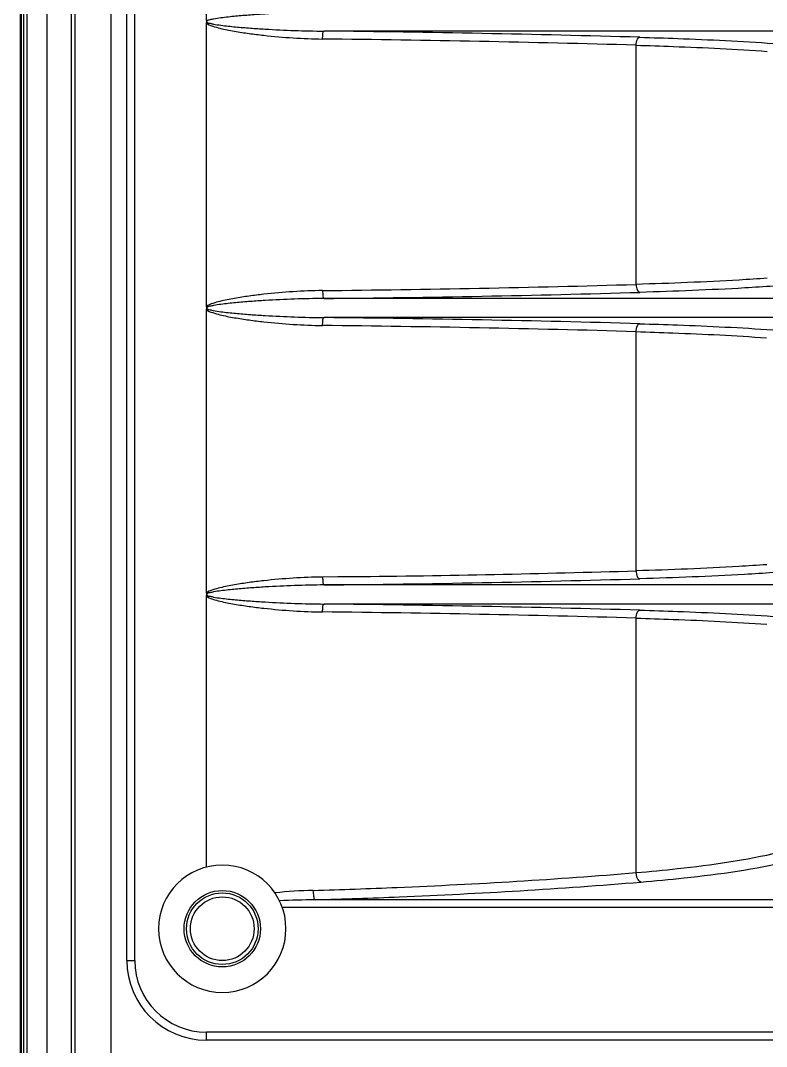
# Model space of a CAD drawing. Header units: millimetres. Extents: x 208114 to 212367, y 170574 to 176275.
# Drawn here: x 208771.5 to 208818.4, y 175308.3 to 175372.8 of the extents above; entities that cross this region are included whole.
import ezdxf

# ---------------------------------------------------------------- set-up
doc = ezdxf.new("R2010")
doc.units = ezdxf.units.MM
doc.header["$LTSCALE"] = 10

msp = doc.modelspace()

# ---------------------------------------------------------------- linework, layer by layer
for p, q in [((208771.522, 174469.292), (208771.522, 175432.692)), ((208771.589, 174469.292), (208771.589, 175432.692)), ((208771.73, 174469.292), (208771.73, 175432.692)), ((208771.944, 174469.292), (208771.944, 175432.692)), ((208773.183, 175432.692), (208773.183, 174469.292)), ((208774.716, 174469.292), (208774.716, 175432.692)), ((208774.947, 175183.292), (208774.947, 175432.492)), ((208777.197, 175413.692), (208777.197, 175202.047)), ((208778.197, 175313.692), (208778.197, 175413.692)), ((208778.697, 175313.692), (208778.697, 175413.692)), ((208783.197, 175372.757), (208783.197, 175390.626)), ((208783.197, 175354.757), (208783.197, 175372.626)), ((208871.807, 175372.093), (208790.588, 175372.093)), ((208810.197, 175356.177), (208810.197, 175371.207)), ((208871.807, 175355.291), (208790.588, 175355.291)), ((208783.197, 175336.757), (208783.197, 175354.626)), ((208871.807, 175354.093), (208790.588, 175354.093)), ((208810.197, 175338.177), (208810.197, 175353.207)), ((208791.461, 175337.801), (208790.492, 175337.79)), ((208792.382, 175337.812), (208791.461, 175337.801)), ((208871.807, 175337.291), (208790.588, 175337.291)), ((208783.197, 175319.565), (208783.197, 175336.626)), ((208871.807, 175336.093), (208790.588, 175336.093)), ((208810.197, 175319.216), (208810.197, 175335.207)), ((208874.422, 175317.014), (208787.972, 175317.014)), ((208872.371, 175317.508), (208790.023, 175317.508)), ((208778.197, 175313.692), (208778.697, 175313.692)), ((208783.197, 175308.692), (208783.197, 175309.192)), ((208879.197, 175309.192), (208783.197, 175309.192)), ((208879.197, 175308.692), (208783.197, 175308.692))]:
    msp.add_line(p, q)
for points in [[(208783.197, 175372.757), (208783.198, 175372.739), (208783.202, 175372.722), (208783.21, 175372.707), (208783.221, 175372.694)], [(208783.221, 175372.694), (208783.211, 175372.68), (208783.203, 175372.664), (208783.198, 175372.646), (208783.197, 175372.626)], [(208783.197, 175354.757), (208783.198, 175354.739), (208783.202, 175354.722), (208783.21, 175354.707), (208783.221, 175354.694)], [(208783.221, 175354.694), (208783.211, 175354.68), (208783.203, 175354.664), (208783.198, 175354.646), (208783.197, 175354.626)], [(208783.197, 175336.757), (208783.198, 175336.739), (208783.202, 175336.722), (208783.21, 175336.707), (208783.221, 175336.694)], [(208783.221, 175336.694), (208783.211, 175336.68), (208783.203, 175336.664), (208783.198, 175336.646), (208783.197, 175336.626)]]:
    msp.add_lwpolyline(points)
for radius in [2.4, 2.25, 2]:
    msp.add_circle((208784.197, 175315.692), radius)
for centre, radius, start, end in [((208778.916, 174264.504), 1107.65, 88.369583, 89.396257), ((208778.902, 174279.435), 1092.22, 88.358105, 89.392005), ((208779.997, 176392.189), 1036.452, 270.580178, 271.669711), ((208780.019, 176406.329), 1051.091, 270.57612, 271.658041), ((208778.916, 174246.504), 1107.65, 88.369583, 89.396257), ((208778.902, 174261.435), 1092.22, 88.358105, 89.392005), ((208780.019, 176388.329), 1051.091, 270.57612, 271.658041), ((208780.311, 176361.835), 1024.094, 270.675359, 271.672296), ((208778.916, 174228.504), 1107.65, 88.369583, 89.396257), ((208778.902, 174243.435), 1092.22, 88.358105, 89.392005), ((208784.197, 175315.692), 4, 90, 270), ((208784.197, 175315.692), 4, 270, 90), ((208791.059, 175280.592), 37.526, 91.74982, 95.44321), ((208791.16, 175234.525), 82.991, 90.78491, 92.32623), ((208783.197, 175313.692), 5, 180, 270), ((208783.197, 175313.692), 4.5, 180, 270)]:
    msp.add_arc(centre, radius, start, end)
for points, knots in [([(208790.588, 175373.291), (208789.97, 175373.287), (208788.735, 175373.26), (208787.192, 175373.186), (208785.958, 175373.103), (208785.188, 175373.04), (208784.57, 175372.979), (208784.114, 175372.923), (208783.713, 175372.872), (208783.445, 175372.8), (208783.227, 175372.77), (208783.219, 175372.693)], [0, 0, 0, 0, 0.249539, 0.499414, 0.624462, 0.749572, 0.81215, 0.874752, 0.937484, 0.968756, 1, 1, 1, 1]), ([(208783.197, 175372.626), (208783.284, 175372.499), (208783.613, 175372.397), (208784.191, 175372.224), (208784.964, 175372.081), (208785.881, 175371.939), (208787.11, 175371.788), (208788.645, 175371.652), (208789.877, 175371.6), (208790.492, 175371.594)], [0, 0, 0, 0, 0.062418, 0.12531, 0.250941, 0.376392, 0.501633, 0.751377, 1, 1, 1, 1]), ([(208783.219, 175372.693), (208783.217, 175372.615), (208783.449, 175372.586), (208783.71, 175372.51), (208784.113, 175372.461), (208784.569, 175372.405), (208785.187, 175372.344), (208785.957, 175372.281), (208787.192, 175372.198), (208788.735, 175372.124), (208789.97, 175372.096), (208790.588, 175372.093)], [0, 0, 0, 0, 0.031577, 0.062363, 0.1251, 0.187724, 0.25031, 0.37544, 0.500507, 0.750422, 1, 1, 1, 1]), ([(208790.492, 175371.594), (208790.493, 175371.709), (208790.517, 175371.85), (208790.533, 175372.078), (208790.588, 175372.093)], [0, 0, 0, 0, 0.671695, 1, 1, 1, 1]), ([(208810.197, 175371.207), (208810.198, 175371.269), (208810.216, 175371.443), (208810.306, 175371.693), (208810.431, 175371.706)], [0, 0, 0, 0, 0.329682, 1, 1, 1, 1]), ([(208810.197, 175371.207), (208810.972, 175371.184), (208813.716, 175371.091), (208816.46, 175370.96), (208818.425, 175370.816)], [0, 0, 0, 0, 0.282318, 1, 1, 1, 1]), ([(208810.431, 175371.706), (208811.221, 175371.683), (208814.019, 175371.59), (208816.817, 175371.459), (208818.821, 175371.316)], [0, 0, 0, 0, 0.282322, 1, 1, 1, 1]), ([(208818.425, 175356.568), (208817.836, 175356.525), (208815.096, 175356.348), (208812.352, 175356.241), (208810.197, 175356.177)], [0, 0, 0, 0, 0.214874, 1, 1, 1, 1]), ([(208790.492, 175355.79), (208789.878, 175355.784), (208788.646, 175355.732), (208787.111, 175355.596), (208785.882, 175355.445), (208784.966, 175355.303), (208784.193, 175355.161), (208783.615, 175354.987), (208783.283, 175354.886), (208783.197, 175354.758)], [0, 0, 0, 0, 0.248558, 0.498235, 0.623444, 0.748862, 0.874458, 0.937255, 1, 1, 1, 1]), ([(208790.492, 175355.79), (208790.493, 175355.675), (208790.517, 175355.534), (208790.533, 175355.306), (208790.588, 175355.291)], [0, 0, 0, 0, 0.671695, 1, 1, 1, 1]), ([(208810.197, 175356.177), (208810.198, 175356.115), (208810.216, 175355.941), (208810.306, 175355.691), (208810.431, 175355.678)], [0, 0, 0, 0, 0.329682, 1, 1, 1, 1]), ([(208818.821, 175356.068), (208818.221, 175356.025), (208815.427, 175355.849), (208812.629, 175355.742), (208810.431, 175355.678)], [0, 0, 0, 0, 0.214868, 1, 1, 1, 1]), ([(208790.588, 175355.291), (208789.97, 175355.287), (208788.735, 175355.26), (208787.192, 175355.186), (208785.958, 175355.103), (208785.188, 175355.04), (208784.57, 175354.979), (208784.114, 175354.923), (208783.713, 175354.872), (208783.445, 175354.8), (208783.227, 175354.77), (208783.219, 175354.693)], [0, 0, 0, 0, 0.249539, 0.499414, 0.624462, 0.749572, 0.81215, 0.874751, 0.937483, 0.968757, 1, 1, 1, 1]), ([(208783.197, 175354.626), (208783.284, 175354.499), (208783.613, 175354.397), (208784.191, 175354.224), (208784.964, 175354.081), (208785.881, 175353.939), (208787.11, 175353.788), (208788.645, 175353.652), (208789.877, 175353.6), (208790.492, 175353.594)], [0, 0, 0, 0, 0.062418, 0.12531, 0.250941, 0.376392, 0.501633, 0.751377, 1, 1, 1, 1]), ([(208783.219, 175354.693), (208783.217, 175354.615), (208783.449, 175354.586), (208783.71, 175354.51), (208784.113, 175354.461), (208784.569, 175354.405), (208785.187, 175354.344), (208785.957, 175354.281), (208787.192, 175354.198), (208788.735, 175354.124), (208789.97, 175354.096), (208790.588, 175354.093)], [0, 0, 0, 0, 0.031581, 0.06236, 0.125098, 0.187723, 0.250309, 0.375438, 0.500506, 0.750421, 1, 1, 1, 1]), ([(208790.492, 175353.594), (208790.493, 175353.709), (208790.517, 175353.85), (208790.533, 175354.078), (208790.588, 175354.093)], [0, 0, 0, 0, 0.671695, 1, 1, 1, 1]), ([(208810.197, 175353.207), (208810.198, 175353.269), (208810.216, 175353.443), (208810.306, 175353.693), (208810.431, 175353.706)], [0, 0, 0, 0, 0.329682, 1, 1, 1, 1]), ([(208810.431, 175353.706), (208811.216, 175353.683), (208813.999, 175353.591), (208816.78, 175353.461), (208818.774, 175353.319)], [0, 0, 0, 0, 0.282009, 1, 1, 1, 1]), ([(208810.197, 175353.207), (208810.967, 175353.184), (208813.696, 175353.092), (208816.424, 175352.961), (208818.379, 175352.82)], [0, 0, 0, 0, 0.282005, 1, 1, 1, 1]), ([(208818.402, 175338.566), (208817.815, 175338.523), (208815.082, 175338.348), (208812.346, 175338.241), (208810.197, 175338.177)], [0, 0, 0, 0, 0.215048, 1, 1, 1, 1]), ([(208790.492, 175337.79), (208789.878, 175337.784), (208788.646, 175337.732), (208787.111, 175337.596), (208785.882, 175337.445), (208784.966, 175337.303), (208784.193, 175337.161), (208783.615, 175336.987), (208783.283, 175336.886), (208783.197, 175336.758)], [0, 0, 0, 0, 0.248558, 0.498235, 0.623444, 0.748862, 0.874458, 0.937255, 1, 1, 1, 1]), ([(208790.492, 175337.79), (208790.493, 175337.675), (208790.517, 175337.534), (208790.533, 175337.306), (208790.588, 175337.291)], [0, 0, 0, 0, 0.671695, 1, 1, 1, 1]), ([(208810.197, 175338.177), (208810.198, 175338.115), (208810.216, 175337.941), (208810.306, 175337.691), (208810.431, 175337.678)], [0, 0, 0, 0, 0.329682, 1, 1, 1, 1]), ([(208818.798, 175338.067), (208818.199, 175338.024), (208815.413, 175337.848), (208812.622, 175337.742), (208810.431, 175337.678)], [0, 0, 0, 0, 0.215042, 1, 1, 1, 1]), ([(208790.588, 175337.291), (208789.97, 175337.287), (208788.735, 175337.26), (208787.192, 175337.186), (208785.958, 175337.103), (208785.188, 175337.04), (208784.57, 175336.979), (208784.114, 175336.923), (208783.713, 175336.872), (208783.445, 175336.8), (208783.227, 175336.77), (208783.219, 175336.693)], [0, 0, 0, 0, 0.249539, 0.499414, 0.624462, 0.749572, 0.81215, 0.874751, 0.937483, 0.968757, 1, 1, 1, 1]), ([(208783.197, 175336.626), (208783.284, 175336.499), (208783.613, 175336.397), (208784.191, 175336.224), (208784.964, 175336.081), (208785.881, 175335.939), (208787.11, 175335.788), (208788.645, 175335.652), (208789.877, 175335.6), (208790.492, 175335.594)], [0, 0, 0, 0, 0.062418, 0.12531, 0.250941, 0.376392, 0.501633, 0.751377, 1, 1, 1, 1]), ([(208783.219, 175336.693), (208783.217, 175336.615), (208783.449, 175336.586), (208783.71, 175336.51), (208784.113, 175336.461), (208784.569, 175336.405), (208785.187, 175336.344), (208785.957, 175336.281), (208787.192, 175336.198), (208788.735, 175336.124), (208789.97, 175336.096), (208790.588, 175336.093)], [0, 0, 0, 0, 0.031581, 0.06236, 0.125098, 0.187723, 0.250309, 0.375438, 0.500506, 0.750421, 1, 1, 1, 1]), ([(208790.492, 175335.594), (208790.493, 175335.709), (208790.517, 175335.85), (208790.533, 175336.078), (208790.588, 175336.093)], [0, 0, 0, 0, 0.671695, 1, 1, 1, 1]), ([(208810.197, 175335.207), (208810.198, 175335.269), (208810.216, 175335.443), (208810.306, 175335.693), (208810.431, 175335.706)], [0, 0, 0, 0, 0.329682, 1, 1, 1, 1]), ([(208810.431, 175335.706), (208811.219, 175335.683), (208814.009, 175335.591), (208816.799, 175335.46), (208818.798, 175335.317)], [0, 0, 0, 0, 0.282167, 1, 1, 1, 1]), ([(208810.197, 175335.207), (208810.969, 175335.184), (208813.706, 175335.091), (208816.442, 175334.961), (208818.402, 175334.818)], [0, 0, 0, 0, 0.282163, 1, 1, 1, 1]), ([(208810.197, 175319.216), (208811.065, 175319.29), (208814.081, 175319.584), (208817.092, 175320.009), (208819.197, 175320.496)], [0, 0, 0, 0, 0.287207, 1, 1, 1, 1]), ([(208810.478, 175318.623), (208811.387, 175318.699), (208814.531, 175319), (208817.671, 175319.435), (208819.86, 175319.942)], [0, 0, 0, 0, 0.288568, 1, 1, 1, 1]), ([(208789.913, 175318.101), (208791.668, 175318.152), (208798.435, 175318.392), (208805.198, 175318.798), (208810.197, 175319.216)], [0, 0, 0, 0, 0.259194, 1, 1, 1, 1]), ([(208810.478, 175318.623), (208810.44, 175318.634), (208810.254, 175318.782), (208810.209, 175319.031), (208810.197, 175319.216)], [0, 0, 0, 0, 0.176756, 1, 1, 1, 1]), ([(208790.023, 175317.508), (208791.792, 175317.559), (208798.617, 175317.8), (208805.436, 175318.206), (208810.478, 175318.623)], [0, 0, 0, 0, 0.259194, 1, 1, 1, 1]), ([(208790.023, 175317.508), (208789.968, 175317.553), (208789.944, 175317.782), (208789.917, 175317.97), (208789.913, 175318.101)], [0, 0, 0, 0, 0.353666, 1, 1, 1, 1])]:
    msp.add_open_spline(points, degree=3, knots=knots)

doc.saveas('drawing.dxf')
